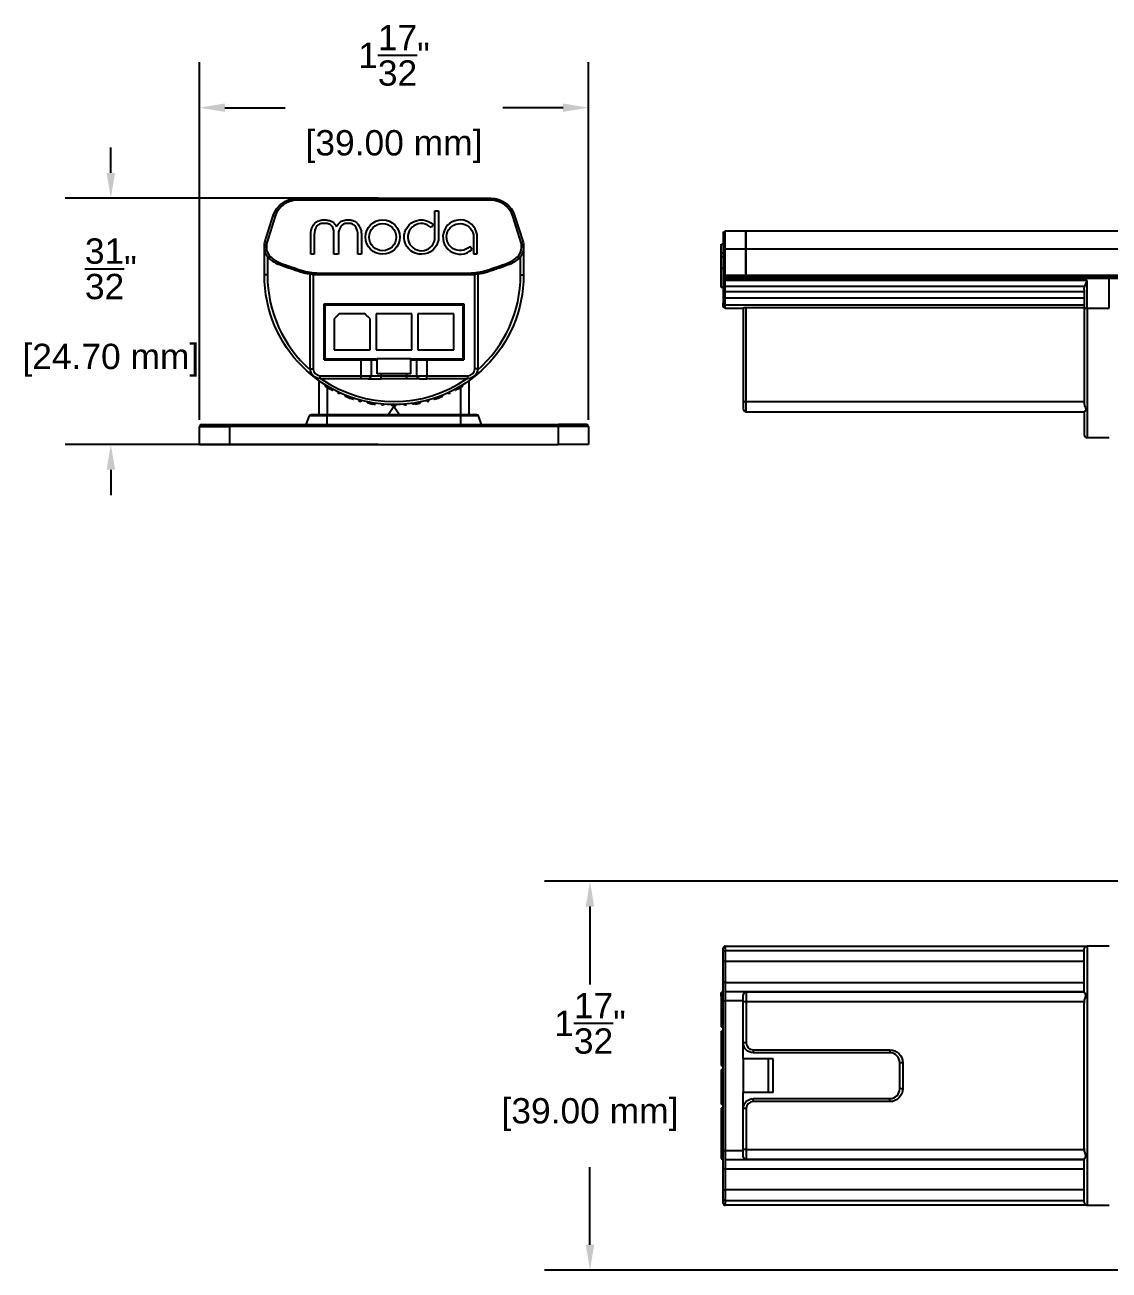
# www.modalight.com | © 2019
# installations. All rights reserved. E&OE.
# Model space of a CAD drawing. Header units: inches. Extents: x 0.2 to 18.3, y 0.2 to 10.2.
# Drawn here: x 0.173 to 4.455, y 0.932 to 5.85 of the extents above; entities that cross this region are included whole.
import ezdxf

# ---------------------------------------------------------------- set-up
doc = ezdxf.new("R2010")
doc.units = ezdxf.units.IN
doc.header["$MEASUREMENT"] = 0
doc.layers.get('Defpoints').update_dxf_attribs({"color": 1})
doc.layers.add('Nano', color=7, linetype='Continuous')
doc.styles.get("Standard").update_dxf_attribs({"font": 'Arial.ttf'})
doc.dimstyles.new('.1 DIM', dxfattribs={"dimscale": 0, "dimtxt": 0.1, "dimasz": 0.1, "dimexe": 0.18, "dimexo": 0.0625, "dimgap": 0.09, "dimtad": 0, "dimtih": 1, "dimtoh": 1, "dimdec": 5, "dimzin": 0, "dimdsep": 46, "dimlunit": 4, "dimtxsty": 'Standard', "dimcen": 0.09, "dimadec": 0, "dimazin": 0, "dimtfac": 1, "dimtdec": 5, "dimtofl": 0, "dimtmove": 0, "dimatfit": 3, "dimfxl": 1, "dimtolj": 1, "dimtzin": 0, "dimarcsym": 0})

# ---------------------------------------------------------------- blocks, each defined once
blk = doc.blocks.new('*D12')
at = {"layer": 'Defpoints', "color": 0, "lineweight": -2, "transparency": 16777216}
for p, q in [((5.591, 2.4679), (2.2245, 2.4679)), ((2.4045, 2.3679), (2.4045, 2.0607)), ((2.4045, 1.0324), (2.4045, 1.3396)), ((5.591, 0.9324), (2.2245, 0.9324))]:
    blk.add_line(p, q, dxfattribs=at)
at = {"layer": 'Defpoints', "color": 0, "transparency": 16777216}
for p in [(5.6535, 2.4679), (2.4045, 0.9324), (5.6535, 0.9324)]:
    blk.add_point(p, dxfattribs=at)
for points in [[(2.3878, 2.3679), (2.4211, 2.3679), (2.4045, 2.4679)], [(2.3878, 1.0324), (2.4211, 1.0324), (2.4045, 0.9324)]]:
    blk.add_solid(points, dxfattribs=at)
at = {"layer": 'Defpoints', "color": 0, "transparency": 16777216, "char_height": 0.1, "attachment_point": 5}
for s, insert in [('\\A1;1{\\H1x;\\S17/32;}"', (2.4045, 1.9071)), ('\\A1;[39.00 mm]', (2.4045, 1.5465))]:
    blk.add_mtext(s, dxfattribs=dict(at, insert=insert))
blk = doc.blocks.new('*D15')
at = {"layer": 'Defpoints', "color": 0, "lineweight": -2, "transparency": 16777216}
for p, q in [((0.5121, 5.2656), (0.5121, 5.3656)), ((1.5679, 5.1656), (0.3321, 5.1656)), ((1.5679, 4.1932), (0.3321, 4.1932)), ((0.5121, 4.0932), (0.5121, 3.9932))]:
    blk.add_line(p, q, dxfattribs=at)
at = {"layer": 'Defpoints', "color": 0, "transparency": 16777216}
for p in [(1.6304, 5.1656), (0.5121, 4.1932), (1.6304, 4.1932)]:
    blk.add_point(p, dxfattribs=at)
for points in [[(0.4955, 5.2656), (0.5288, 5.2656), (0.5121, 5.1656)], [(0.4955, 4.0932), (0.5288, 4.0932), (0.5121, 4.1932)]]:
    blk.add_solid(points, dxfattribs=at)
at = {"layer": 'Defpoints', "color": 0, "transparency": 16777216, "char_height": 0.1, "attachment_point": 5}
for s, insert in [('\\A1;{\\H1x;\\S31/32;}"', (0.5121, 4.887)), ('\\A1;[24.70 mm]', (0.5121, 4.5258))]:
    blk.add_mtext(s, dxfattribs=dict(at, insert=insert))
blk = doc.blocks.new('*D16')
at = {"layer": 'Defpoints', "color": 0, "lineweight": -2, "transparency": 16777216}
for p, q in [((0.8627, 4.2911), (0.8627, 5.7032)), ((2.3981, 4.2911), (2.3981, 5.7032)), ((0.9627, 5.5232), (1.2007, 5.5232)), ((2.2981, 5.5232), (2.0601, 5.5232))]:
    blk.add_line(p, q, dxfattribs=at)
at = {"layer": 'Defpoints', "color": 0, "transparency": 16777216}
for p in [(2.3981, 5.5232), (0.8627, 4.2286), (2.3981, 4.2286)]:
    blk.add_point(p, dxfattribs=at)
for points in [[(0.9627, 5.5399), (0.9627, 5.5066), (0.8627, 5.5232)], [(2.2981, 5.5399), (2.2981, 5.5066), (2.3981, 5.5232)]]:
    blk.add_solid(points, dxfattribs=at)
at = {"layer": 'Defpoints', "color": 0, "transparency": 16777216, "char_height": 0.1, "attachment_point": 5}
for s, insert in [('\\A1;1{\\H1x;\\S17/32;}"', (1.6304, 5.7302)), ('\\A1;[39.00 mm]', (1.6304, 5.3696))]:
    blk.add_mtext(s, dxfattribs=dict(at, insert=insert))

msp = doc.modelspace()

# ---------------------------------------------------------------- linework, layer by layer
at = {"layer": 'Nano', "linetype": 'Continuous'}
for p, q in [((1.247574, 5.165613), (2.013238, 5.165613)), ((1.247574, 5.165613), (1.247574, 5.157739)), ((2.013238, 5.165613), (2.013238, 5.157739)), ((2.013238, 5.157739), (1.247574, 5.157739)), ((1.792214, 5.012093), (1.792214, 5.115438)), ((1.792214, 5.115438), (1.806607, 5.115438)), ((1.806607, 5.115438), (1.806607, 5.012137)), ((1.120263, 4.991664), (1.153781, 5.097025)), ((1.161284, 5.094638), (1.127767, 4.989277)), ((1.153781, 5.097025), (1.161284, 5.094638)), ((2.107031, 5.097025), (2.099528, 5.094638)), ((2.133045, 4.989277), (2.099528, 5.094638)), ((2.107031, 5.097025), (2.140549, 4.991664)), ((1.301701, 4.945215), (1.301701, 5.020479)), ((1.315752, 5.020826), (1.315752, 4.945215)), ((1.392847, 4.945215), (1.392847, 5.025368)), ((1.410844, 5.023613), (1.410844, 4.945215)), ((1.487894, 4.945215), (1.487894, 5.01913)), ((1.50194, 5.018622), (1.50194, 4.945215)), ((1.785828, 5.061003), (1.776697, 5.049795)), ((2.931085, 5.02705), (2.931085, 4.963949)), ((3.019667, 5.034924), (2.938959, 5.034924)), ((2.938959, 4.966336), (2.938959, 5.034924)), ((14.810982, 5.034924), (3.019667, 5.034924)), ((3.019667, 5.034924), (3.019667, 4.966336)), ((3.019667, 4.966336), (3.019667, 5.034924)), ((1.118596, 4.971526), (1.118596, 4.980922)), ((1.12647, 4.980922), (1.118596, 4.980922)), ((1.118596, 4.862464), (1.118596, 4.971526)), ((1.12647, 4.971526), (1.118596, 4.971526)), ((1.127767, 4.989277), (1.120263, 4.991664)), ((1.12647, 4.980922), (1.12647, 4.971526)), ((1.93854, 4.963525), (1.929425, 4.974721)), ((1.944862, 5.012276), (1.944862, 4.946152)), ((1.959222, 4.946152), (1.959222, 5.011025)), ((2.140549, 4.991664), (2.133045, 4.989277)), ((2.134342, 4.971526), (2.134342, 4.980922)), ((2.142216, 4.980922), (2.134342, 4.980922)), ((2.142216, 4.971526), (2.134342, 4.971526)), ((2.142216, 4.980922), (2.142216, 4.971526)), ((2.142216, 4.971526), (2.142216, 4.862464)), ((2.92234, 4.951498), (2.92234, 4.984749)), ((2.92234, 4.984749), (2.931085, 4.984749)), ((1.130407, 4.936093), (1.130407, 4.862464)), ((1.143145, 4.933726), (1.137837, 4.927911)), ((1.315752, 4.945215), (1.301701, 4.945215)), ((1.410844, 4.945215), (1.392847, 4.945215)), ((1.50194, 4.945215), (1.487894, 4.945215)), ((1.944862, 4.946152), (1.959222, 4.946152)), ((2.122975, 4.927911), (2.117667, 4.933726)), ((2.130405, 4.862464), (2.130405, 4.936093)), ((2.921247, 4.94967), (2.931084, 4.94967)), ((2.92234, 4.935126), (2.931085, 4.935126)), ((2.92234, 4.889791), (2.92234, 4.935126)), ((2.931085, 4.963949), (2.931085, 4.858588)), ((2.938959, 4.860975), (2.938959, 4.966336)), ((2.938959, 4.966336), (3.019667, 4.966336)), ((3.019667, 4.966336), (14.810982, 4.966336)), ((3.019667, 4.966336), (3.019667, 4.860975)), ((3.019667, 4.860975), (3.019667, 4.966336)), ((1.264067, 4.881441), (1.261642, 4.87395)), ((1.334406, 4.870338), (1.926406, 4.870338)), ((1.334406, 4.870338), (1.334406, 4.862464)), ((1.926406, 4.870338), (1.926406, 4.862464)), ((1.996745, 4.881441), (1.99917, 4.87395)), ((2.92234, 4.889791), (2.931085, 4.889791)), ((2.92234, 4.814527), (2.92234, 4.889791)), ((1.130407, 4.862464), (1.118596, 4.862464)), ((1.299698, 4.492386), (1.299698, 4.865027)), ((1.311509, 4.863576), (1.311509, 4.492386)), ((1.926406, 4.862464), (1.334406, 4.862464)), ((1.949303, 4.492386), (1.949303, 4.863576)), ((1.961114, 4.865027), (1.961114, 4.492386)), ((2.130405, 4.862464), (2.142216, 4.862464)), ((2.931085, 4.858588), (2.931085, 4.850234)), ((2.931085, 4.850234), (2.931085, 4.840838)), ((2.931085, 4.850234), (2.938959, 4.850234)), ((2.931085, 4.840838), (2.938959, 4.840838)), ((2.931085, 4.840838), (2.931085, 4.803037)), ((3.019667, 4.860975), (2.938959, 4.860975)), ((2.938959, 4.850234), (2.938959, 4.860975)), ((2.938959, 4.855734), (3.019667, 4.855734)), ((2.938959, 4.840838), (2.938959, 4.850234)), ((2.938959, 4.850234), (3.019667, 4.850234)), ((4.36809, 4.840838), (2.938959, 4.840838)), ((2.938959, 4.797222), (2.938959, 4.840838)), ((3.019667, 4.850234), (3.019667, 4.860975)), ((14.810982, 4.860975), (3.019667, 4.860975)), ((3.019667, 4.860975), (3.019667, 4.850234)), ((3.019667, 4.855734), (14.810982, 4.855734)), ((3.019667, 4.850234), (3.019667, 4.849885)), ((3.019667, 4.849885), (3.019667, 4.850234)), ((3.019667, 4.849885), (4.454704, 4.849885)), ((3.019667, 4.849885), (14.810982, 4.849885)), ((4.36809, 4.731775), (4.36809, 4.840838)), ((4.454704, 4.731775), (4.454704, 4.849885)), ((2.92234, 4.814527), (2.931085, 4.814527)), ((2.92234, 4.814526), (2.92234, 4.813446)), ((2.931085, 4.813446), (2.92234, 4.813446)), ((2.931085, 4.803037), (2.931085, 4.778677)), ((2.931085, 4.778677), (2.931085, 4.750752)), ((2.938959, 4.818978), (4.359051, 4.818978)), ((2.938959, 4.797222), (4.356279, 4.797222)), ((2.938959, 4.771311), (2.938959, 4.797222)), ((2.938959, 4.743261), (2.938959, 4.771311)), ((4.356279, 4.771311), (2.938959, 4.771311)), ((4.356279, 4.805405), (4.356279, 4.731775)), ((1.354816, 4.748291), (1.905996, 4.748291)), ((1.354816, 4.527819), (1.354816, 4.748291)), ((1.356785, 4.744354), (1.356785, 4.748291)), ((1.358753, 4.744354), (1.356785, 4.744354)), ((1.356785, 4.531756), (1.356785, 4.744351)), ((1.358753, 4.531756), (1.358753, 4.744354)), ((1.358753, 4.744354), (1.902059, 4.744354)), ((1.413871, 4.748291), (1.413871, 4.744354)), ((1.846941, 4.744354), (1.846941, 4.748291)), ((1.904028, 4.744354), (1.902059, 4.744354)), ((1.902059, 4.744354), (1.902059, 4.531756)), ((1.904028, 4.748291), (1.904028, 4.744354)), ((1.904028, 4.531756), (1.904028, 4.744351)), ((1.905996, 4.748291), (1.905996, 4.527819)), ((2.931085, 4.739649), (2.931085, 4.750752)), ((4.356279, 4.743261), (2.938959, 4.743261)), ((2.938959, 4.731775), (2.938959, 4.743261)), ((2.938959, 4.731775), (3.009825, 4.731775)), ((3.009825, 4.732887), (3.009825, 4.361697)), ((3.021636, 4.361697), (3.021636, 4.734339)), ((3.021636, 4.734339), (4.356279, 4.734339)), ((4.356279, 4.731775), (4.356279, 4.356458)), ((4.356279, 4.731775), (4.36809, 4.731775)), ((4.36809, 4.731775), (4.36809, 4.219965)), ((4.36809, 4.731775), (4.454704, 4.731775)), ((1.394186, 4.689236), (1.394186, 4.567189)), ((1.516233, 4.708921), (1.413871, 4.708921)), ((1.535918, 4.567189), (1.535918, 4.689236)), ((1.55954, 4.708921), (1.55954, 4.567189)), ((1.701272, 4.708921), (1.55954, 4.708921)), ((1.701272, 4.567189), (1.701272, 4.708921)), ((1.724894, 4.708921), (1.724894, 4.567189)), ((1.866626, 4.708921), (1.724894, 4.708921)), ((1.866626, 4.567189), (1.866626, 4.708921)), ((1.354816, 4.527819), (1.500485, 4.527819)), ((1.356785, 4.527818), (1.356785, 4.531756)), ((1.356785, 4.531756), (1.358753, 4.531756)), ((1.358753, 4.531756), (1.563477, 4.531756)), ((1.358753, 4.531756), (1.358753, 4.527819)), ((1.394186, 4.567189), (1.535918, 4.567189)), ((1.468989, 4.531756), (1.468989, 4.527819)), ((1.500485, 4.527819), (1.539855, 4.527819)), ((1.500485, 4.464827), (1.500485, 4.527819)), ((1.539855, 4.527819), (1.539855, 4.464827)), ((1.539855, 4.527819), (1.563315, 4.527819)), ((1.55954, 4.567189), (1.701272, 4.567189)), ((1.697335, 4.531756), (1.563477, 4.531756)), ((1.697335, 4.531756), (1.902059, 4.531756)), ((1.697383, 4.527819), (1.720957, 4.527819)), ((1.720957, 4.527819), (1.760327, 4.527819)), ((1.720957, 4.464827), (1.720957, 4.527819)), ((1.724894, 4.567189), (1.866626, 4.567189)), ((1.760327, 4.527819), (1.760327, 4.464827)), ((1.760327, 4.527819), (1.905996, 4.527819)), ((1.791823, 4.531756), (1.791823, 4.527819)), ((1.902059, 4.531756), (1.904028, 4.531756)), ((1.902059, 4.531756), (1.902059, 4.527819)), ((1.904028, 4.531756), (1.904028, 4.527818)), ((1.299698, 4.492386), (1.311509, 4.492386)), ((1.961114, 4.492386), (1.949303, 4.492386)), ((1.335131, 4.311287), (1.335131, 4.444417)), ((1.339068, 4.464827), (1.500485, 4.464827)), ((1.339068, 4.453016), (1.339068, 4.464827)), ((1.500485, 4.453016), (1.339068, 4.453016)), ((1.357739, 4.424688), (1.359708, 4.4281)), ((1.35799, 4.424531), (1.35996, 4.427943)), ((1.500485, 4.453016), (1.500485, 4.464827)), ((1.500485, 4.464827), (1.539855, 4.464827)), ((1.528044, 4.453016), (1.500485, 4.453016)), ((1.528044, 4.453016), (1.579225, 4.453016)), ((1.539855, 4.464827), (1.579225, 4.464827)), ((1.697335, 4.472701), (1.563477, 4.472701)), ((1.579225, 4.472702), (1.579225, 4.464827)), ((1.579225, 4.464827), (1.681587, 4.464827)), ((1.579225, 4.453016), (1.579225, 4.464827)), ((1.681587, 4.453016), (1.579225, 4.453016)), ((1.681587, 4.464827), (1.681587, 4.472702)), ((1.681587, 4.453016), (1.681587, 4.464827)), ((1.681587, 4.464827), (1.720957, 4.464827)), ((1.732768, 4.453016), (1.681587, 4.453016)), ((1.720957, 4.464827), (1.760327, 4.464827)), ((1.732768, 4.453016), (1.760327, 4.453016)), ((1.760327, 4.464827), (1.921744, 4.464827)), ((1.760327, 4.453016), (1.760327, 4.464827)), ((1.921744, 4.453016), (1.760327, 4.453016)), ((1.903074, 4.424688), (1.901104, 4.4281)), ((1.921744, 4.453016), (1.921744, 4.464827)), ((1.925681, 4.444417), (1.925681, 4.311287)), ((1.366451, 4.417091), (1.367435, 4.418796)), ((1.366627, 4.419273), (1.366627, 4.417396)), ((1.366627, 4.416985), (1.366627, 4.311287)), ((1.367318, 4.418865), (1.369286, 4.422275)), ((1.36951, 4.417572), (1.371479, 4.420982)), ((1.370267, 4.417129), (1.372236, 4.420539)), ((1.371292, 4.416532), (1.373261, 4.419942)), ((1.375802, 4.418474), (1.373834, 4.415065)), ((1.376679, 4.411185), (1.377664, 4.41289)), ((1.376873, 4.413336), (1.378842, 4.416745)), ((1.383682, 4.40956), (1.385651, 4.41297)), ((1.387615, 4.407439), (1.389585, 4.41085)), ((1.40888, 4.396716), (1.410544, 4.400284)), ((1.416016, 4.393388), (1.41768, 4.396956)), ((1.43907, 4.387763), (1.437723, 4.384062)), ((1.438046, 4.383932), (1.439393, 4.387634)), ((1.438247, 4.383851), (1.439594, 4.387553)), ((1.440434, 4.382979), (1.441781, 4.38668)), ((1.452597, 4.378337), (1.453944, 4.382036)), ((1.452626, 4.378326), (1.453973, 4.382025)), ((1.456963, 4.380938), (1.455617, 4.377239)), ((1.45891, 4.376064), (1.460257, 4.379764)), ((1.466272, 4.373531), (1.467619, 4.377232)), ((1.805388, 4.377308), (1.804041, 4.381007)), ((1.805417, 4.377318), (1.80407, 4.381018)), ((1.80706, 4.382106), (1.808406, 4.378407)), ((1.811684, 4.379625), (1.810337, 4.383325)), ((1.813013, 4.378022), (1.81234, 4.379872)), ((1.818952, 4.382416), (1.817605, 4.386117)), ((1.823104, 4.384068), (1.821757, 4.38777)), ((1.844796, 4.393388), (1.843132, 4.396956)), ((1.851932, 4.396716), (1.850268, 4.400284)), ((1.873197, 4.407439), (1.871227, 4.41085)), ((1.873459, 4.407579), (1.871489, 4.41099)), ((1.883029, 4.412823), (1.881061, 4.416233)), ((1.884133, 4.411185), (1.883148, 4.41289)), ((1.885245, 4.414075), (1.883277, 4.417485)), ((1.886008, 4.41451), (1.884039, 4.417919)), ((1.887037, 4.415099), (1.885069, 4.418508)), ((1.88761, 4.419976), (1.889578, 4.416567)), ((1.892596, 4.418334), (1.890627, 4.421743)), ((1.894361, 4.417091), (1.893377, 4.418796)), ((1.894185, 4.417396), (1.894185, 4.419273)), ((1.894185, 4.311287), (1.894185, 4.416985)), ((1.89927, 4.422342), (1.897301, 4.425753)), ((1.458898, 4.373983), (1.459571, 4.375832)), ((1.470515, 4.372127), (1.471862, 4.375829)), ((1.492612, 4.363422), (1.494141, 4.369127)), ((1.500218, 4.361384), (1.501747, 4.367089)), ((1.525017, 4.357599), (1.525701, 4.361478)), ((1.52928, 4.356728), (1.529964, 4.360606)), ((1.531863, 4.356218), (1.532547, 4.360096)), ((1.533744, 4.355856), (1.534428, 4.359733)), ((1.534696, 4.353673), (1.535721, 4.359488)), ((1.541896, 4.358365), (1.541213, 4.354488)), ((1.544659, 4.353895), (1.545342, 4.357772)), ((1.546327, 4.351622), (1.546669, 4.35356)), ((1.552345, 4.352658), (1.553029, 4.356536)), ((1.556765, 4.352001), (1.557449, 4.35588)), ((1.581535, 4.349037), (1.581878, 4.352959)), ((1.589379, 4.348351), (1.589722, 4.352273)), ((1.630406, 4.34278), (1.609409, 4.311284)), ((1.622532, 4.350711), (1.622532, 4.345975)), ((1.623403, 4.346764), (1.623403, 4.350702)), ((1.624501, 4.344782), (1.624501, 4.346751)), ((1.626017, 4.346735), (1.626017, 4.350672)), ((1.651403, 4.311284), (1.630406, 4.34278)), ((1.635895, 4.346746), (1.635895, 4.350683)), ((1.636312, 4.344782), (1.636312, 4.346751)), ((1.63828, 4.346084), (1.63828, 4.350712)), ((1.671433, 4.348351), (1.67109, 4.352273)), ((1.679277, 4.349037), (1.678934, 4.352959)), ((1.704047, 4.352001), (1.703363, 4.35588)), ((1.708351, 4.352641), (1.707667, 4.356519)), ((1.710952, 4.353045), (1.710268, 4.356923)), ((1.712843, 4.353348), (1.71216, 4.357225)), ((1.714485, 4.351622), (1.713459, 4.357437)), ((1.719646, 4.358494), (1.72033, 4.354617)), ((1.723771, 4.355238), (1.723087, 4.359115)), ((1.726116, 4.353673), (1.725774, 4.355611)), ((1.731417, 4.356705), (1.730733, 4.360583)), ((1.735795, 4.357599), (1.735111, 4.361478)), ((1.760594, 4.361384), (1.759065, 4.367089)), ((1.7682, 4.363422), (1.766671, 4.369127)), ((1.788966, 4.375834), (1.790313, 4.372132)), ((1.790644, 4.37224), (1.789297, 4.375942)), ((1.79085, 4.372308), (1.789502, 4.376009)), ((1.793086, 4.373045), (1.791739, 4.376746)), ((3.009825, 4.361697), (3.009825, 4.334138)), ((3.021636, 4.361697), (3.009825, 4.361697)), ((4.356279, 4.361697), (3.021636, 4.361697)), ((3.021636, 4.322327), (3.021636, 4.361697)), ((1.284107, 4.271914), (1.296551, 4.306103)), ((1.366627, 4.306103), (1.296551, 4.306103)), ((1.30395, 4.311284), (1.366627, 4.311284)), ((1.366627, 4.311284), (1.366627, 4.306103)), ((1.366627, 4.311284), (1.894185, 4.311284)), ((1.366627, 4.271914), (1.366627, 4.306103)), ((1.894185, 4.306103), (1.366627, 4.306103)), ((1.894185, 4.306103), (1.894185, 4.311284)), ((1.894185, 4.311284), (1.956862, 4.311284)), ((1.964262, 4.306103), (1.894185, 4.306103)), ((1.894185, 4.271914), (1.894185, 4.306103)), ((1.976705, 4.271914), (1.964262, 4.306103)), ((3.021636, 4.322327), (4.356551, 4.322327)), ((4.356279, 4.322327), (4.356279, 4.231776)), ((0.862691, 4.26404), (0.980801, 4.26404)), ((0.862691, 4.193174), (0.862691, 4.26404)), ((0.870565, 4.271914), (0.980801, 4.271914)), ((0.980801, 4.271914), (2.280011, 4.271914)), ((0.980801, 4.26404), (0.980801, 4.271914)), ((2.280011, 4.26404), (0.980801, 4.26404)), ((0.980801, 4.26404), (0.980801, 4.193174)), ((2.280011, 4.271914), (2.280011, 4.26404)), ((2.390247, 4.271914), (2.280011, 4.271914)), ((2.398121, 4.26404), (2.280011, 4.26404)), ((2.280011, 4.193174), (2.280011, 4.26404)), ((2.398121, 4.26404), (2.398121, 4.193174)), ((0.862691, 4.193174), (0.980801, 4.193174)), ((0.980801, 4.193174), (2.280011, 4.193174)), ((2.398121, 4.193174), (2.280011, 4.193174)), ((4.454704, 4.219965), (4.36809, 4.219965)), ((2.931085, 2.187415), (2.931085, 2.20409)), ((2.931085, 2.148592), (2.931085, 2.187415)), ((2.938959, 2.211964), (2.938959, 2.192724)), ((2.938959, 2.211964), (4.36809, 2.211964)), ((2.938959, 2.192724), (2.938959, 2.151377)), ((4.356279, 2.192724), (2.938959, 2.192724)), ((4.356279, 2.030512), (4.356279, 2.200153)), ((4.36809, 2.211964), (4.36809, 1.188344)), ((4.454704, 2.211964), (4.36809, 2.211964)), ((2.931085, 2.066493), (2.931085, 2.148592)), ((2.938959, 2.151377), (2.938959, 2.068919)), ((4.356279, 2.151377), (2.938959, 2.151377)), ((2.931085, 1.996154), (2.931085, 2.066493)), ((2.938959, 2.068919), (4.356279, 2.068919)), ((2.938959, 2.068919), (2.938959, 1.996154)), ((2.931085, 2.028982), (2.92234, 2.028982)), ((2.92234, 2.028971), (2.931085, 2.028971)), ((2.92234, 2.014611), (2.92234, 2.028971)), ((2.938959, 2.032647), (4.356279, 2.032647)), ((3.009825, 1.991492), (3.009825, 2.019051)), ((3.021636, 2.030862), (3.021636, 1.991492)), ((3.021636, 2.030862), (4.356279, 2.030862)), ((2.92234, 2.014611), (2.931085, 2.014611)), ((2.92234, 2.014611), (2.92234, 2.008287)), ((2.92234, 2.008289), (2.931085, 2.008289)), ((2.92234, 2.008289), (2.92234, 1.893422)), ((2.931085, 1.404155), (2.931085, 1.996154)), ((2.931085, 1.996154), (2.938959, 1.996154)), ((2.938959, 1.996154), (2.938959, 1.404155)), ((3.009825, 1.996154), (2.938959, 1.996154)), ((3.009825, 1.830075), (3.009825, 1.991492)), ((3.021636, 1.991492), (3.009825, 1.991492)), ((3.021636, 1.991492), (3.021636, 1.830075)), ((4.356551, 1.991492), (3.021636, 1.991492)), ((4.356279, 1.413185), (4.356279, 1.987124)), ((2.92234, 1.893422), (2.931085, 1.893422)), ((2.92234, 1.876355), (2.92234, 1.740444)), ((3.009825, 1.767083), (3.009825, 1.830078)), ((3.021636, 1.830075), (3.009825, 1.830075)), ((3.049195, 1.802516), (3.588564, 1.802516)), ((3.049195, 1.802516), (3.049195, 1.790705)), ((3.588564, 1.790705), (3.049195, 1.790705)), ((3.588564, 1.802516), (3.588564, 1.790705)), ((2.92234, 1.740444), (2.931085, 1.740444)), ((2.931085, 1.723458), (2.92234, 1.723458)), ((2.92234, 1.723458), (2.92234, 1.587545)), ((3.009825, 1.767083), (3.009825, 1.633225)), ((3.127935, 1.767083), (3.10825, 1.767083)), ((3.10825, 1.767083), (3.10825, 1.633225)), ((3.127935, 1.633225), (3.127935, 1.767083)), ((3.627934, 1.648973), (3.627934, 1.751335)), ((3.639745, 1.751335), (3.627934, 1.751335)), ((3.639745, 1.751335), (3.639745, 1.648973)), ((3.009825, 1.570231), (3.009825, 1.633225)), ((3.127935, 1.633225), (3.10825, 1.633225)), ((3.639745, 1.648973), (3.627934, 1.648973)), ((2.92234, 1.587545), (2.931085, 1.587545)), ((3.049195, 1.609603), (3.588564, 1.609603)), ((3.049195, 1.597792), (3.049195, 1.609603)), ((3.588564, 1.597792), (3.049195, 1.597792)), ((3.588564, 1.597792), (3.588564, 1.609603)), ((2.931085, 1.571797), (2.92234, 1.571797)), ((2.92234, 1.571797), (2.92234, 1.571689)), ((2.92234, 1.571689), (2.931085, 1.571689)), ((2.92234, 1.571689), (2.92234, 1.557642)), ((2.92234, 1.557642), (2.92234, 1.545531)), ((2.92234, 1.557642), (2.931085, 1.557642)), ((2.92234, 1.545531), (2.931085, 1.545531)), ((3.009825, 1.408816), (3.009825, 1.570233)), ((3.021636, 1.570233), (3.009825, 1.570233)), ((3.021636, 1.570233), (3.021636, 1.408816)), ((2.92234, 1.492101), (2.931085, 1.492101)), ((2.92234, 1.492101), (2.92234, 1.480593)), ((2.92234, 1.480593), (2.92234, 1.462596)), ((2.92234, 1.480593), (2.931085, 1.480593)), ((2.92234, 1.462596), (2.931085, 1.462596)), ((2.92234, 1.453767), (2.931085, 1.453767)), ((2.92234, 1.396831), (2.92234, 1.3855)), ((2.92234, 1.396831), (2.931085, 1.396831)), ((2.92234, 1.3855), (2.931085, 1.3855)), ((2.92234, 1.3855), (2.92234, 1.371449)), ((2.931085, 1.404155), (2.938959, 1.404155)), ((2.931085, 1.333816), (2.931085, 1.404155)), ((2.938959, 1.404155), (3.009825, 1.404155)), ((2.938959, 1.404155), (2.938959, 1.33139)), ((3.021636, 1.408816), (3.009825, 1.408816)), ((3.009825, 1.381257), (3.009825, 1.408816)), ((3.021636, 1.408816), (3.021636, 1.369446)), ((3.021636, 1.408816), (4.356551, 1.408816)), ((2.92234, 1.371449), (2.931085, 1.371449)), ((2.92234, 1.371327), (2.92234, 1.371449)), ((2.92234, 1.371327), (2.931085, 1.371327)), ((2.931085, 1.251717), (2.931085, 1.333816)), ((4.356279, 1.367662), (2.938959, 1.367662)), ((4.356279, 1.33139), (2.938959, 1.33139)), ((2.938959, 1.33139), (2.938959, 1.248932)), ((4.356279, 1.369446), (3.021636, 1.369446)), ((4.356279, 1.200155), (4.356279, 1.369797)), ((2.931085, 1.212894), (2.931085, 1.251717)), ((2.938959, 1.248932), (2.938959, 1.207585)), ((4.356279, 1.248932), (2.938959, 1.248932)), ((2.931085, 1.196218), (2.931085, 1.212894)), ((2.938959, 1.207585), (4.356279, 1.207585)), ((2.938959, 1.207585), (2.938959, 1.188344)), ((4.36809, 1.188344), (2.938959, 1.188344)), ((4.36809, 1.188344), (4.454704, 1.188344))]:
    msp.add_line(p, q, dxfattribs=at)
for radius in [0.067957, 0.053564]:
    msp.add_circle((1.585753, 5.012091), radius, dxfattribs=at)
at = {"layer": 'Nano', "linetype": 'Continuous', "extrusion": (0, 0, -1)}
for centre, radius, start, end in [((-1.247574, 5.067188), 0.098425, 17.646767, 90), ((-2.013238, 5.067188), 0.098425, 90, 162.353233), ((-1.365567, 5.02444), 0.063988, 356.45155, 40.285392), ((-1.366163, 5.040148), 0.038817, 136.229922, 161.770914), ((-1.434733, 5.022441), 0.067316, 139.730498, 183.252069), ((-1.738651, 5.012092), 0.067955, 179.961724, 133.965811), ((-2.938959, 5.02705), 0.007874, 0, 90), ((-1.154029, 4.980922), 0.035433, 0, 17.646767), ((-1.177651, 4.971526), 0.059055, 312.391363, 0), ((-2.083161, 4.971526), 0.059055, 180, 227.608637), ((-2.106783, 4.980922), 0.035433, 162.353233, 180), ((-1.229679, 5.028521), 0.136225, 291.756943, 312.391363), ((-2.031134, 5.028521), 0.136225, 227.608637, 248.243057), ((-2.17042, 7.680723), 2.95023, 287.940924, 289.632502), ((-1.334406, 5.098684), 0.23622, 270, 287.940924), ((-1.926406, 5.098684), 0.23622, 252.059076, 270), ((-1.090393, 7.680723), 2.95023, 250.367498, 252.059076), ((-2.938959, 4.739649), 0.007874, 270, 0), ((-1.630406, 4.862464), 0.515747, 280.802362, 281.015155), ((-1.630406, 4.862464), 0.515747, 260.802362, 261.015155), ((-1.30395, 4.30341), 0.007874, 20, 90), ((-1.956862, 4.30341), 0.007874, 90, 160), ((-4.36809, 2.200153), 0.011811, 0, 90), ((-3.049195, 1.830075), 0.03937, 270, 0), ((-3.588564, 1.751335), 0.051181, 90, 180), ((-3.588564, 1.648973), 0.051181, 180, 270), ((-3.049195, 1.570233), 0.03937, 0, 90), ((-3.021636, 1.381257), 0.011811, 270, 0)]:
    msp.add_arc(centre, radius, start, end, dxfattribs=at)
at = {"layer": 'Nano', "linetype": 'Continuous'}
for centre, radius, start, end in [((1.247574, 5.067188), 0.090551, 90, 162.353233), ((2.013238, 5.067188), 0.090551, 17.646767, 90), ((1.738651, 5.012092), 0.053563, 44.740783, 0.000682), ((1.891454, 5.012279), 0.06778, 358.939914, 314.003209), ((1.366396, 5.024241), 0.050759, 140.761117, 183.857966), ((1.461368, 5.024371), 0.050529, 140.546912, 180.858792), ((1.43388, 5.02225), 0.054104, 356.693989, 39.241954), ((1.154029, 4.980922), 0.027559, 162.353233, 180), ((1.177651, 4.971526), 0.051181, 180, 227.608637), ((2.083161, 4.971526), 0.051181, 312.391363, 0), ((2.106783, 4.980922), 0.027559, 0, 17.646767), ((1.229679, 5.028521), 0.128351, 227.608637, 248.178812), ((2.031134, 5.028521), 0.128351, 291.821188, 312.391363), ((2.17042, 7.680723), 2.942356, 250.370381, 252.059076), ((1.334406, 5.098684), 0.228346, 252.059076, 270), ((1.926406, 5.098684), 0.228346, 270, 287.940924), ((1.090393, 7.680723), 2.942356, 287.940924, 289.629619), ((1.630406, 4.862464), 0.499999, 180, 228.645413), ((1.630406, 4.862464), 0.499999, 311.354587, 0), ((1.339068, 4.492386), 0.027559, 180, 270), ((1.921744, 4.492386), 0.027559, 270, 0), ((1.630406, 4.862464), 0.499999, 234.974595, 305.025405), ((1.528044, 4.464827), 0.011811, 270, 0), ((3.021636, 4.334138), 0.011811, 180, 270), ((0.870565, 4.26404), 0.007874, 90, 180), ((2.390247, 4.26404), 0.007874, 0, 90), ((4.36809, 4.231776), 0.011811, 180, 270), ((2.938959, 2.20409), 0.007874, 90, 180), ((3.021636, 2.019051), 0.011811, 90, 180), ((3.049195, 1.830075), 0.027559, 180, 270), ((3.588564, 1.751335), 0.03937, 0, 90), ((3.588564, 1.648973), 0.03937, 270, 0), ((3.049195, 1.570233), 0.027559, 90, 180), ((2.938959, 1.196218), 0.007874, 180, 270), ((4.36809, 1.200155), 0.011811, 180, 270)]:
    msp.add_arc(centre, radius, start, end, dxfattribs=at)
at = {"layer": 'Nano', "linetype": 'Continuous', "extrusion": (-6.12303e-17, 7.49855e-33, -1)}
for centre, radius, start, end in [((-1.891454, 5.012279), 0.053408, 224.686112, 180.002897), ((-1.630406, 4.862464), 0.51181, 180, 0), ((-1.339068, 4.492386), 0.03937, 270, 0), ((-1.921744, 4.492386), 0.03937, 180, 270), ((-1.732768, 4.464827), 0.011811, 270, 0), ((-1.630406, 4.862464), 0.517715, 299.346422, 300.653578), ((-1.630406, 4.862464), 0.515747, 294.562623, 295.437377), ((-1.626366, 4.851365), 0.505904, 289.331162, 290.668838), ((-1.634446, 4.851365), 0.505904, 249.331162, 250.668838), ((-1.630406, 4.862464), 0.515747, 244.562623, 245.437377), ((-1.630406, 4.862464), 0.517715, 239.346422, 240.653578), ((-1.630406, 4.862464), 0.517715, 284.564286, 285.435714), ((-1.628355, 4.850832), 0.505904, 279.331162, 280.668838), ((-1.630406, 4.862464), 0.515747, 274.562623, 275.437377), ((-1.630406, 4.862464), 0.517715, 269.346422, 270.653578), ((-1.630406, 4.862464), 0.515747, 264.562623, 265.437377), ((-1.632457, 4.850832), 0.505904, 259.331162, 260.668838), ((-1.630406, 4.862464), 0.517715, 254.564286, 255.435714)]:
    msp.add_arc(centre, radius, start, end, dxfattribs=at)
at = {"layer": 'Nano', "linetype": 'Continuous', "extrusion": (0, 0, -1)}
for centre, major_axis, ratio, start_param, end_param in [((2.938959, 4.963949), (0.007874, 0), 0.30314783, 3.14159265, 4.71238898), ((2.938959, 4.858588), (-0.007874, 0), 0.30314783, 0, 1.57079633), ((2.938959, 4.803037), (-0.007874, 0), 0.73855698, 4.71238898, 6.28318531), ((2.938959, 4.750752), (-0.007874, 0), 0.95137463, 4.71238898, 6.28318531)]:
    msp.add_ellipse(centre, major_axis=major_axis, ratio=ratio, start_param=start_param, end_param=end_param, dxfattribs=at)
at = {"layer": 'Nano', "linetype": 'Continuous'}
for centre, major_axis, ratio, start_param, end_param in [((2.938959, 2.187415), (0.007874, 0), 0.67419106, 1.57079633, 3.14159265), ((2.938959, 2.066493), (-0.007874, 0), 0.30803622, 4.71238898, 6.28318531), ((2.938959, 1.333816), (-0.007874, 0), 0.30803622, 0, 1.57079633), ((2.938959, 1.212894), (-0.007874, 0), 0.67419106, 0, 1.57079633)]:
    msp.add_ellipse(centre, major_axis=major_axis, ratio=ratio, start_param=start_param, end_param=end_param, dxfattribs=at)
for points, knots in [([(1.316754, 5.065814), (1.320481, 5.069595), (1.329117, 5.076107), (1.345534, 5.080555), (1.36167, 5.080483), (1.37587, 5.07807), (1.38668, 5.073392), (1.39208, 5.06906), (1.394194, 5.067)], [0, 0, 0, 0, 0.18135701, 0.38704547, 0.58807545, 0.75289221, 0.89687727, 1, 1, 1, 1]), ([(1.384018, 5.057137), (1.382071, 5.058849), (1.380005, 5.060373), (1.375546, 5.062901), (1.373106, 5.063887), (1.368146, 5.065231), (1.365617, 5.065642), (1.360508, 5.066205), (1.357924, 5.066374), (1.350225, 5.066452), (1.345025, 5.065922), (1.335257, 5.062808), (1.330807, 5.05997), (1.327082, 5.056349)], [0, 0, 0, 0, 0.125, 0.125, 0.25, 0.25, 0.375, 0.375, 0.5, 0.5, 0.75, 0.75, 1, 1, 1, 1]), ([(1.403032, 5.052291), (1.405325, 5.057533), (1.411634, 5.067197), (1.426792, 5.077608), (1.443394, 5.080669), (1.458014, 5.080189), (1.469573, 5.07733), (1.479024, 5.072372), (1.483863, 5.068279), (1.486096, 5.065953)], [0, 0, 0, 0, 0.16710013, 0.35834429, 0.54109957, 0.67612551, 0.80500802, 0.90277696, 1, 1, 1, 1]), ([(1.475783, 5.056476), (1.474044, 5.058219), (1.472164, 5.059761), (1.468056, 5.062351), (1.465795, 5.063394), (1.458862, 5.065758), (1.453923, 5.066417), (1.444222, 5.066386), (1.439277, 5.065813), (1.43007, 5.062693), (1.425894, 5.059912), (1.422352, 5.056479)], [0, 0, 0, 0, 0.125, 0.125, 0.25, 0.25, 0.5, 0.5, 0.75, 0.75, 1, 1, 1, 1]), ([(1.392847, 5.025368), (1.393513, 5.031008), (1.393158, 5.036755), (1.390218, 5.047572), (1.387587, 5.052708), (1.384018, 5.057137)], [0, 0, 0, 0, 0.5, 0.5, 1, 1, 1, 1]), ([(2.92234, 4.935126), (2.92234, 4.938907), (2.92234, 4.945418), (2.92234, 4.949149), (2.92234, 4.949669), (2.92234, 4.94967)], [0, 0, 0, 0, 0.36763014, 0.78458276, 1, 1, 1, 1]), ([(1.181969, 4.909366), (1.181243, 4.907447), (1.180513, 4.905515), (1.179486, 4.902798), (1.179184, 4.901999), (1.179184, 4.902)], [0, 0, 0, 0, 0.5, 0.5, 1, 1, 1, 1]), ([(2.081628, 4.901999), (2.081628, 4.902), (2.081327, 4.902798), (2.0803, 4.905515), (2.079569, 4.907447), (2.078843, 4.909366)], [0, 0, 0, 0, 0.5, 0.5, 1, 1, 1, 1]), ([(4.356279, 4.805405), (4.356279, 4.810809), (4.358143, 4.816707), (4.362602, 4.828598), (4.365369, 4.834753), (4.36809, 4.840838)], [0, 0, 0, 0, 0.5, 0.5, 1, 1, 1, 1]), ([(2.931085, 4.778677), (2.931085, 4.776758), (2.931939, 4.774827), (2.934844, 4.772109), (2.936878, 4.771311), (2.938959, 4.771311)], [0, 0, 0, 0, 0.5, 0.5, 1, 1, 1, 1]), ([(3.009825, 4.732887), (3.009825, 4.733191), (3.011096, 4.733558), (3.015442, 4.73414), (3.018504, 4.734339), (3.021636, 4.734339)], [0, 0, 0, 0, 0.5, 0.5, 1, 1, 1, 1]), ([(1.35799, 4.424531), (1.358304, 4.424337), (1.35911, 4.423832), (1.362726, 4.421616), (1.3654, 4.420003), (1.367318, 4.418865)], [0, 0, 0, 0, 0.5, 0.5, 1, 1, 1, 1]), ([(1.367318, 4.418865), (1.367542, 4.418732), (1.367758, 4.418605), (1.368207, 4.418339), (1.368437, 4.418203), (1.368836, 4.417968), (1.36901, 4.417866), (1.369292, 4.4177), (1.369407, 4.417633), (1.36951, 4.417572)], [0, 0, 0, 0, 0.23598362, 0.23598362, 0.52315158, 0.52315158, 0.78725046, 0.78725046, 1, 1, 1, 1]), ([(1.370324, 4.417096), (1.370898, 4.416761), (1.371175, 4.4166), (1.371281, 4.416539), (1.371291, 4.416533), (1.371291, 4.416532)], [0, 0, 0, 0, 0.80811836, 0.80811836, 1, 1, 1, 1]), ([(1.373833, 4.415065), (1.373833, 4.415065), (1.373835, 4.415064), (1.373866, 4.415047), (1.373981, 4.41498), (1.374778, 4.414525), (1.375479, 4.414123), (1.376873, 4.413336)], [0, 0, 0, 0, 0.0661955, 0.0661955, 0.53309775, 0.53309775, 1, 1, 1, 1]), ([(1.383682, 4.40956), (1.385187, 4.408739), (1.386054, 4.408275), (1.387162, 4.407681), (1.387421, 4.407543), (1.387576, 4.40746), (1.387604, 4.407445), (1.387615, 4.407439)], [0, 0, 0, 0, 0.41303266, 0.41303266, 0.82606533, 0.82606533, 1, 1, 1, 1]), ([(1.437725, 4.384061), (1.437722, 4.384062), (1.437723, 4.384062), (1.437736, 4.384057), (1.437757, 4.384048), (1.437819, 4.384023), (1.437854, 4.384009), (1.43794, 4.383974), (1.437989, 4.383955), (1.438046, 4.383932)], [0, 0, 0, 0, 0.18544231, 0.18544231, 0.50612992, 0.50612992, 0.76229598, 0.76229598, 1, 1, 1, 1]), ([(1.438247, 4.383851), (1.438278, 4.383839), (1.438325, 4.38382), (1.438516, 4.383743), (1.438713, 4.383664), (1.439256, 4.383447), (1.439571, 4.383322), (1.440112, 4.383107), (1.440268, 4.383045), (1.440434, 4.382979)], [0, 0, 0, 0, 0.19685804, 0.19685804, 0.58028481, 0.58028481, 0.88855436, 0.88855436, 1, 1, 1, 1]), ([(1.440434, 4.382979), (1.44184, 4.382422), (1.444043, 4.38156), (1.447206, 4.380349), (1.448265, 4.379949), (1.450062, 4.379274), (1.450788, 4.379004), (1.452167, 4.378494), (1.452556, 4.378351), (1.452597, 4.378336)], [0, 0, 0, 0, 0.36298163, 0.36298163, 0.54447245, 0.54447245, 0.72596327, 0.72596327, 1, 1, 1, 1]), ([(1.455616, 4.377239), (1.455616, 4.377239), (1.455618, 4.377238), (1.455651, 4.377226), (1.455776, 4.377181), (1.45664, 4.376871), (1.4574, 4.376597), (1.45891, 4.376064)], [0, 0, 0, 0, 0.06488767, 0.06488767, 0.53244383, 0.53244383, 1, 1, 1, 1]), ([(1.793086, 4.373045), (1.794521, 4.373522), (1.796762, 4.374278), (1.799964, 4.375384), (1.801033, 4.375758), (1.802843, 4.376396), (1.803573, 4.376656), (1.804957, 4.377152), (1.805347, 4.377292), (1.805388, 4.377307)], [0, 0, 0, 0, 0.36298163, 0.36298163, 0.54447245, 0.54447245, 0.72596327, 0.72596327, 1, 1, 1, 1]), ([(1.808406, 4.378407), (1.808405, 4.378407), (1.808408, 4.378407), (1.808441, 4.37842), (1.808565, 4.378465), (1.809427, 4.378783), (1.810185, 4.379062), (1.811684, 4.379625)], [0, 0, 0, 0, 0.06488767, 0.06488767, 0.53244383, 0.53244383, 1, 1, 1, 1]), ([(1.818952, 4.382416), (1.820548, 4.383043), (1.821461, 4.383409), (1.822628, 4.383876), (1.8229, 4.383986), (1.823063, 4.384052), (1.823093, 4.384063), (1.823104, 4.384068)], [0, 0, 0, 0, 0.4130581, 0.4130581, 0.82611619, 0.82611619, 1, 1, 1, 1]), ([(1.873459, 4.407579), (1.873784, 4.407752), (1.874624, 4.408198), (1.878352, 4.410222), (1.881086, 4.411731), (1.883029, 4.412823)], [0, 0, 0, 0, 0.5, 0.5, 1, 1, 1, 1]), ([(1.883029, 4.412823), (1.883257, 4.412951), (1.883475, 4.413074), (1.88393, 4.41333), (1.884162, 4.413461), (1.884565, 4.41369), (1.884741, 4.413789), (1.885026, 4.413951), (1.885141, 4.414016), (1.885245, 4.414075)], [0, 0, 0, 0, 0.23598362, 0.23598362, 0.52315158, 0.52315158, 0.78725046, 0.78725046, 1, 1, 1, 1]), ([(1.886064, 4.414542), (1.886642, 4.414871), (1.886919, 4.415031), (1.887026, 4.415092), (1.887036, 4.415098), (1.887036, 4.415098)], [0, 0, 0, 0, 0.80811837, 0.80811837, 1, 1, 1, 1]), ([(1.889578, 4.416566), (1.889578, 4.416566), (1.88958, 4.416567), (1.889611, 4.416585), (1.889725, 4.416651), (1.890519, 4.417114), (1.891217, 4.41752), (1.892596, 4.418334)], [0, 0, 0, 0, 0.0661955, 0.0661955, 0.53309775, 0.53309775, 1, 1, 1, 1]), ([(1.89927, 4.422342), (1.900733, 4.423236), (1.901569, 4.423754), (1.902638, 4.424416), (1.902887, 4.424572), (1.903036, 4.424665), (1.903063, 4.424682), (1.903074, 4.424688)], [0, 0, 0, 0, 0.41303266, 0.41303266, 0.82606533, 0.82606533, 1, 1, 1, 1]), ([(1.466272, 4.373531), (1.467898, 4.372985), (1.468832, 4.372679), (1.470026, 4.372286), (1.470305, 4.372196), (1.470473, 4.372141), (1.470503, 4.372131), (1.470515, 4.372127)], [0, 0, 0, 0, 0.4130581, 0.4130581, 0.82611619, 0.82611619, 1, 1, 1, 1]), ([(1.52928, 4.356728), (1.529263, 4.356731), (1.529246, 4.356735), (1.528916, 4.356801), (1.528588, 4.356867), (1.527908, 4.357004), (1.527554, 4.357076), (1.526735, 4.357243), (1.526263, 4.35734), (1.525527, 4.357493), (1.525274, 4.357546), (1.525017, 4.357599)], [0, 0, 0, 0, 0.01421988, 0.01421988, 0.26876367, 0.26876367, 0.52330685, 0.52330685, 0.83913799, 0.83913799, 1, 1, 1, 1]), ([(1.531863, 4.356218), (1.531698, 4.356251), (1.531499, 4.356289), (1.531056, 4.356376), (1.530811, 4.356424), (1.530159, 4.356553), (1.529731, 4.356638), (1.52928, 4.356728)], [0, 0, 0, 0, 0.28709346, 0.28709346, 0.57373574, 0.57373574, 1, 1, 1, 1]), ([(1.541212, 4.354488), (1.541212, 4.354488), (1.541214, 4.354487), (1.541249, 4.354481), (1.54138, 4.354458), (1.542284, 4.354301), (1.54308, 4.354161), (1.544659, 4.353895)], [0, 0, 0, 0, 0.06625221, 0.06625221, 0.53312611, 0.53312611, 1, 1, 1, 1]), ([(1.552345, 4.352658), (1.55404, 4.352399), (1.555013, 4.352257), (1.556257, 4.352074), (1.556547, 4.352033), (1.556721, 4.352007), (1.556753, 4.352003), (1.556765, 4.352001)], [0, 0, 0, 0, 0.41303528, 0.41303528, 0.82607056, 0.82607056, 1, 1, 1, 1]), ([(1.623403, 4.346764), (1.622878, 4.346771), (1.622682, 4.346774), (1.622535, 4.346777), (1.622515, 4.346777), (1.622532, 4.346777)], [0, 0, 0, 0, 0.63359769, 0.63359769, 1, 1, 1, 1]), ([(1.626017, 4.346735), (1.625615, 4.346739), (1.625261, 4.346742), (1.624647, 4.346749), (1.624383, 4.346752), (1.623848, 4.346758), (1.623603, 4.346761), (1.623403, 4.346764)], [0, 0, 0, 0, 0.29881907, 0.29881907, 0.59646922, 0.59646922, 1, 1, 1, 1]), ([(1.635895, 4.346746), (1.634894, 4.346735), (1.633245, 4.346721), (1.62938, 4.346714), (1.627345, 4.346724), (1.626017, 4.346735)], [0, 0, 0, 0, 0.5, 0.5, 1, 1, 1, 1]), ([(1.638281, 4.346777), (1.638282, 4.346777), (1.638192, 4.346775), (1.637617, 4.346767), (1.637133, 4.346759), (1.635895, 4.346746)], [0, 0, 0, 0, 0.46445816, 0.46445816, 1, 1, 1, 1]), ([(1.708351, 4.352641), (1.708333, 4.352638), (1.708316, 4.352635), (1.707983, 4.352584), (1.707653, 4.352534), (1.706967, 4.352431), (1.70661, 4.352377), (1.705783, 4.352254), (1.705306, 4.352184), (1.704562, 4.352076), (1.704306, 4.352039), (1.704047, 4.352001)], [0, 0, 0, 0, 0.01421988, 0.01421988, 0.26876367, 0.26876367, 0.52330685, 0.52330685, 0.83913799, 0.83913799, 1, 1, 1, 1]), ([(1.710952, 4.353045), (1.710786, 4.353019), (1.710586, 4.352987), (1.71014, 4.352917), (1.709893, 4.352879), (1.709236, 4.352777), (1.708805, 4.35271), (1.708351, 4.352641)], [0, 0, 0, 0, 0.28709346, 0.28709346, 0.57373574, 0.57373574, 1, 1, 1, 1]), ([(1.720329, 4.354616), (1.720329, 4.354616), (1.720331, 4.354617), (1.720366, 4.354623), (1.720497, 4.354646), (1.721401, 4.354807), (1.722196, 4.354948), (1.723771, 4.355238)], [0, 0, 0, 0, 0.06625221, 0.06625221, 0.5331261, 0.5331261, 1, 1, 1, 1]), ([(1.731417, 4.356705), (1.733098, 4.357041), (1.734061, 4.35724), (1.735292, 4.357494), (1.735579, 4.357554), (1.735751, 4.35759), (1.735783, 4.357597), (1.735795, 4.357599)], [0, 0, 0, 0, 0.41303528, 0.41303528, 0.82607056, 0.82607056, 1, 1, 1, 1]), ([(1.790315, 4.372133), (1.790312, 4.372132), (1.790313, 4.372132), (1.790326, 4.372137), (1.790348, 4.372144), (1.790411, 4.372164), (1.790448, 4.372176), (1.790536, 4.372205), (1.790586, 4.372221), (1.790644, 4.37224)], [0, 0, 0, 0, 0.18544231, 0.18544231, 0.50612992, 0.50612992, 0.76229598, 0.76229598, 1, 1, 1, 1]), ([(1.79085, 4.372308), (1.790882, 4.372318), (1.79093, 4.372334), (1.791125, 4.372398), (1.791327, 4.372464), (1.791883, 4.372647), (1.792204, 4.372753), (1.792757, 4.372936), (1.792916, 4.372989), (1.793086, 4.373045)], [0, 0, 0, 0, 0.19685804, 0.19685804, 0.58028481, 0.58028481, 0.88855436, 0.88855436, 1, 1, 1, 1]), ([(4.356279, 4.356458), (4.356279, 4.351606), (4.357498, 4.347047), (4.360214, 4.338926), (4.361923, 4.335249), (4.362546, 4.330479), (4.362352, 4.329045), (4.361423, 4.326629), (4.360727, 4.325619), (4.358639, 4.323203), (4.357163, 4.322327), (4.356551, 4.322327)], [0, 0, 0, 0, 0.25, 0.25, 0.5, 0.5, 0.625, 0.625, 0.75, 0.75, 1, 1, 1, 1]), ([(2.938959, 2.151377), (2.936878, 2.151377), (2.934844, 2.151075), (2.931939, 2.150048), (2.931085, 2.149318), (2.931085, 2.148592)], [0, 0, 0, 0, 0.5, 0.5, 1, 1, 1, 1]), ([(4.356551, 1.991492), (4.357164, 1.996336), (4.358635, 2.000936), (4.361428, 2.009592), (4.36275, 2.01377), (4.361932, 2.021028), (4.36022, 2.02393), (4.357489, 2.02834), (4.356279, 2.029862), (4.356279, 2.030512)], [0, 0, 0, 0, 0.25, 0.25, 0.5, 0.5, 0.75, 0.75, 1, 1, 1, 1]), ([(2.92234, 1.545531), (2.92234, 1.543793), (2.92234, 1.541913), (2.92234, 1.537804), (2.92234, 1.535543), (2.92234, 1.528611), (2.92234, 1.523671), (2.92234, 1.51397), (2.92234, 1.509025), (2.92234, 1.499819), (2.92234, 1.495643), (2.92234, 1.492101)], [0, 0, 0, 0, 0.125, 0.125, 0.25, 0.25, 0.5, 0.5, 0.75, 0.75, 1, 1, 1, 1]), ([(2.92234, 1.462918), (2.92234, 1.46292), (2.92234, 1.462436), (2.92234, 1.459967), (2.92234, 1.457335), (2.92234, 1.453767)], [0, 0, 0, 0, 0.4047708, 0.4047708, 1, 1, 1, 1]), ([(2.92234, 1.453767), (2.92234, 1.451819), (2.92234, 1.449753), (2.92234, 1.445294), (2.92234, 1.442854), (2.92234, 1.437895), (2.92234, 1.435365), (2.92234, 1.430256), (2.92234, 1.427673), (2.92234, 1.419973), (2.92234, 1.414773), (2.92234, 1.405006), (2.92234, 1.400555), (2.92234, 1.396831)], [0, 0, 0, 0, 0.125, 0.125, 0.25, 0.25, 0.375, 0.375, 0.5, 0.5, 0.75, 0.75, 1, 1, 1, 1]), ([(4.356279, 1.369797), (4.356279, 1.370448), (4.357498, 1.371983), (4.360214, 1.37637), (4.361923, 1.379256), (4.362546, 1.384707), (4.362352, 1.386694), (4.361423, 1.390766), (4.360727, 1.39289), (4.358639, 1.399361), (4.357163, 1.403978), (4.356551, 1.408816)], [0, 0, 0, 0, 0.25, 0.25, 0.5, 0.5, 0.625, 0.625, 0.75, 0.75, 1, 1, 1, 1]), ([(2.931085, 1.251717), (2.931085, 1.250991), (2.931939, 1.250261), (2.934844, 1.249234), (2.936878, 1.248932), (2.938959, 1.248932)], [0, 0, 0, 0, 0.5, 0.5, 1, 1, 1, 1])]:
    msp.add_open_spline(points, degree=3, knots=knots, dxfattribs=at)
for points, degree in [([(1.413871, 4.708921), (1.394186, 4.689236)], 1), ([(1.535918, 4.689236), (1.516233, 4.708921)], 1), ([(1.563477, 4.472701), (1.563477, 4.531756)], 1), ([(1.697335, 4.472701), (1.697335, 4.531756)], 1), ([(1.36951, 4.417572), (1.369939, 4.417321), (1.3702, 4.417168), (1.370267, 4.417129)], 3), ([(1.376873, 4.413336), (1.37856, 4.412384), (1.381618, 4.410684), (1.383682, 4.40956)], 3), ([(1.811684, 4.379625), (1.813497, 4.380306), (1.816765, 4.381557), (1.818952, 4.382416)], 3), ([(1.885245, 4.414075), (1.885678, 4.414321), (1.885941, 4.414471), (1.886008, 4.414509)], 3), ([(1.892596, 4.418334), (1.894264, 4.419318), (1.897265, 4.421117), (1.89927, 4.422342)], 3), ([(1.45891, 4.376064), (1.460737, 4.37542), (1.464045, 4.374279), (1.466272, 4.373531)], 3), ([(1.544659, 4.353895), (1.546568, 4.353573), (1.550023, 4.353014), (1.552345, 4.352658)], 3), ([(1.723771, 4.355238), (1.725675, 4.355588), (1.729112, 4.356245), (1.731417, 4.356705)], 3), ([(4.356551, 1.991492), (4.356367, 1.990045), (4.356279, 1.988583), (4.356279, 1.987124)], 3), ([(2.92234, 1.876355), (2.931089, 1.876355)], 1), ([(3.10825, 1.767083), (3.009825, 1.767083)], 1), ([(3.10825, 1.633225), (3.009825, 1.633225)], 1), ([(4.356279, 1.413185), (4.356279, 1.411726), (4.356367, 1.410264), (4.356551, 1.408816)], 3)]:
    msp.add_open_spline(points, degree=degree, dxfattribs=at)

# ---------------------------------------------------------------- dimensions: what is measured, and where the dimension line sits
at = {"layer": 'Defpoints'}
dim = msp.add_linear_dim(base=(2.398121, 5.523241), p1=(0.862691, 4.228607), p2=(2.398121, 4.228607), dimstyle='.1 DIM', override={"dimscale": 1, "dimpost": '\\X'}, dxfattribs=at)
dim.commit()
dim.dimension.update_dxf_attribs({"geometry": '*D16', "text_midpoint": (1.630406, 5.523241)})
dim = msp.add_linear_dim(base=(0.512146, 4.193174), p1=(1.630406, 5.165613), p2=(1.630406, 4.193174), angle=90, dimstyle='.1 DIM', override={"dimscale": 1, "dimpost": '\\X'}, dxfattribs=at)
dim.commit()
dim.dimension.update_dxf_attribs({"geometry": '*D15', "text_midpoint": (0.512146, 4.679393)})
dim = msp.add_aligned_dim(p1=(5.65352, 2.467869), p2=(5.65352, 0.932439), distance=-3.249062, dimstyle='.1 DIM', override={"dimscale": 1, "dimpost": '\\X'}, dxfattribs=at)
dim.commit()
dim.dimension.update_dxf_attribs({"geometry": '*D12', "text_midpoint": (2.404459, 1.700154)})

doc.saveas('drawing.dxf')
